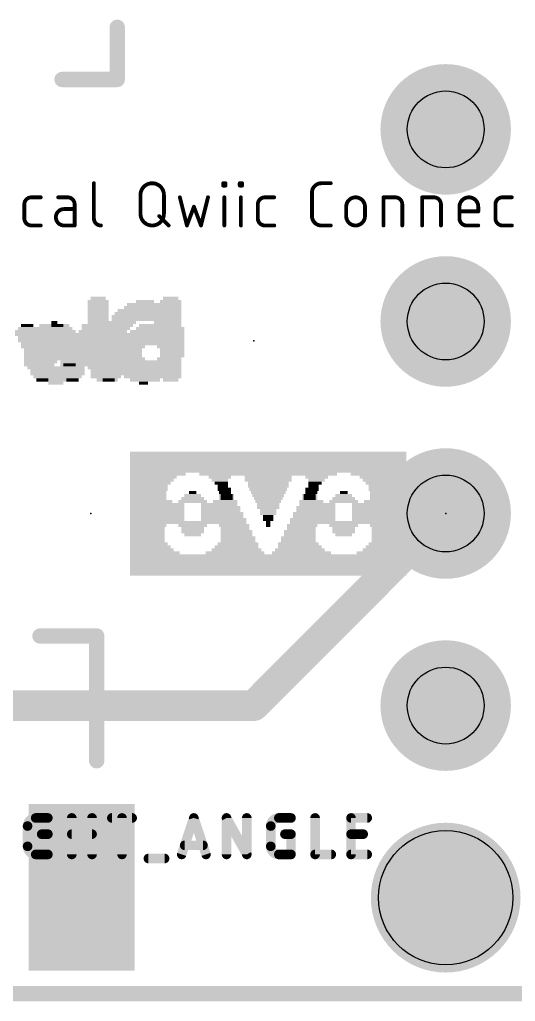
# Model space of a CAD drawing. Extents: x -33 to 53.6, y -8.2 to 46.5.
# Drawn here: x 10.87 to 17.43, y -0.1 to 12.88 of the extents above; entities that cross this region are included whole.
import ezdxf

# ---------------------------------------------------------------- set-up
doc = ezdxf.new("R2010")
doc.units = 0
for name, color, linetype in [('1', 12, 'CONTINUOUS'), ('16', 132, 'CONTINUOUS'), ('17', 110, 'CONTINUOUS'), ('20', 31, 'CONTINUOUS'), ('21', 253, 'CONTINUOUS'), ('22', 253, 'CONTINUOUS'), ('23', 53, 'CONTINUOUS'), ('24', 53, 'CONTINUOUS'), ('27', 253, 'CONTINUOUS'), ('29', 253, 'CONTINUOUS'), ('30', 253, 'CONTINUOUS'), ('31', 253, 'CONTINUOUS'), ('44', 253, 'CONTINUOUS'), ('51', 253, 'CONTINUOUS')]:
    doc.layers.add(name, color=color, linetype=linetype)

# ---------------------------------------------------------------- blocks, each defined once
blk = doc.blocks.new('RECT')
blk.add_solid([(-0.5, -0.5), (0.5, -0.5), (-0.5, 0.5), (0.5, 0.5)])
blk = doc.blocks.new('ROUNDP')
at = {"const_width": 0.5}
blk.add_lwpolyline([(0, -0.25, 1), (0, 0.25, 1), (0, -0.25)], format="xyb", dxfattribs=at)

msp = doc.modelspace()

# ---------------------------------------------------------------- linework, layer by layer
at = {"layer": '1'}
for points, const_width in [([(13.97, 3.81), (16.51, 6.35)], 0.4064), ([(8.89, 3.81), (13.97, 3.81)], 0.4064), ([(17.78, 0), (0, 0)], 0.2032)]:
    msp.add_lwpolyline(points, dxfattribs=dict(at, const_width=const_width))
at = {"layer": '1', "const_width": 0.2032}
for points in [[(16.5818, 6.2782, 1), (16.4382, 6.4218)], [(13.8982, 3.8818, 1), (14.0418, 3.7382)], [(13.97, 3.7084, 1), (13.97, 3.9116)]]:
    msp.add_lwpolyline(points, format="xyb", dxfattribs=at)
at = {"layer": '16', "const_width": 0.2032}
msp.add_lwpolyline([(0, 0), (17.78, 0)], dxfattribs=at)
at = {"layer": '20', "const_width": 0.2032}
msp.add_lwpolyline([(0, 0), (17.78, 0)], dxfattribs=at)
at = {"layer": '20'}
msp.add_circle((16.51, 1.27), 0.889, dxfattribs=at)
at = {"layer": '21', "const_width": 0.2032}
for points in [[(12.162, 12.78), (12.162, 12.09)], [(12.162, 12.09), (11.432, 12.09)], [(11.14, 4.73), (11.89, 4.73)], [(11.89, 4.73), (11.89, 3.08)]]:
    msp.add_lwpolyline(points, dxfattribs=at)
at = {"layer": '21', "const_width": 0.1016}
for points in [[(12.2128, 12.78, 1), (12.1112, 12.78)], [(11.432, 12.1408, 1), (11.432, 12.0392)], [(12.1112, 12.09, 1), (12.2128, 12.09)], [(12.162, 12.0392, 1), (12.162, 12.1408)], [(11.14, 4.7808, 1), (11.14, 4.6792)], [(11.9408, 4.73, 1), (11.8392, 4.73)], [(11.89, 4.6792, 1), (11.89, 4.7808)], [(11.8392, 3.08, 1), (11.9408, 3.08)]]:
    msp.add_lwpolyline(points, format="xyb", dxfattribs=at)
at = {"layer": '23'}
msp.add_point((11.811, 6.35), dxfattribs=at)
at = {"layer": '24'}
for p in [(11.557, 10.16), (13.97, 8.636), (16.51, 6.35)]:
    msp.add_point(p, dxfattribs=at)
at = {"layer": '27'}
for points, const_width in [([(11.8533, 10.7179), (11.8533, 10.2522)], 0.0508), ([(13.5644, 10.6868), (13.5644, 10.7179)], 0.0508), ([(13.5644, 10.7179), (13.5954, 10.7179)], 0.0508), ([(13.5954, 10.6868), (13.5644, 10.6868)], 0.0508), ([(13.5954, 10.7179), (13.5954, 10.6868)], 0.0508), ([(13.7838, 10.6868), (13.7838, 10.7179)], 0.0508), ([(13.7838, 10.7179), (13.8149, 10.7179)], 0.0508), ([(13.8149, 10.6868), (13.7838, 10.6868)], 0.0508), ([(13.8149, 10.7179), (13.8149, 10.6868)], 0.0508), ([(14.8639, 10.7179), (14.9881, 10.7179)], 0.0508), ([(11.0258, 10.5316), (11.15, 10.5316)], 0.0508), ([(11.505, 10.5316), (11.3808, 10.5316)], 0.0508), ([(12.4698, 10.3143), (12.4698, 10.5626)], 0.0508), ([(12.7803, 10.5626), (12.7803, 10.3143)], 0.0508), ([(12.9913, 10.5316), (13.0844, 10.1591)], 0.0508), ([(13.2707, 10.1591), (13.3638, 10.5316)], 0.0508), ([(13.5799, 10.1591), (13.5799, 10.5316)], 0.0508), ([(13.7993, 10.1591), (13.7993, 10.5316)], 0.0508), ([(14.1164, 10.5316), (14.2406, 10.5316)], 0.0508), ([(14.7398, 10.2832), (14.7398, 10.5937)], 0.0508), ([(15.6868, 10.1591), (15.6868, 10.5316)], 0.0508), ([(15.6868, 10.5316), (15.842, 10.5316)], 0.0508), ([(16.1989, 10.1591), (16.1989, 10.5316)], 0.0508), ([(16.1989, 10.5316), (16.3541, 10.5316)], 0.0508), ([(17.2619, 10.5316), (17.3861, 10.5316)], 0.0508), ([(10.9326, 10.2522), (10.9326, 10.4385)], 0.0508), ([(11.5981, 10.3764), (11.4584, 10.3764)], 0.0508), ([(11.5981, 10.1591), (11.5981, 10.4385)], 0.0508), ([(13.0844, 10.1591), (13.1776, 10.4074)], 0.0508), ([(13.1776, 10.4074), (13.2707, 10.1591)], 0.0508), ([(14.0233, 10.2522), (14.0233, 10.4385)], 0.0508), ([(15.1931, 10.2832), (15.1931, 10.4074)], 0.0508), ([(15.4414, 10.4074), (15.4414, 10.2832)], 0.0508), ([(15.9352, 10.4385), (15.9352, 10.1591)], 0.0508), ([(16.4472, 10.4385), (16.4472, 10.1591)], 0.0508), ([(16.6927, 10.2522), (16.6927, 10.4074)], 0.0508), ([(16.941, 10.4074), (16.941, 10.3453)], 0.0508), ([(17.1688, 10.2522), (17.1688, 10.4385)], 0.0508), ([(12.7182, 10.2832), (12.8423, 10.1591)], 0.0508), ([(16.941, 10.3453), (16.6927, 10.3453)], 0.0508), ([(11.15, 10.1591), (11.0258, 10.1591)], 0.0508), ([(11.4584, 10.1591), (11.5981, 10.1591)], 0.0508), ([(14.2406, 10.1591), (14.1164, 10.1591)], 0.0508), ([(14.9881, 10.1591), (14.8639, 10.1591)], 0.0508), ([(16.941, 10.1591), (16.7858, 10.1591)], 0.0508), ([(17.3861, 10.1591), (17.2619, 10.1591)], 0.0508), ([(11.0828, 2.3241), (11.2436, 2.3241)], 0.127), ([(11.5607, 1.8415), (11.5607, 2.3241)], 0.127), ([(11.8289, 2.3241), (11.8289, 1.8415)], 0.127), ([(12.0911, 2.3241), (12.3592, 2.3241)], 0.127), ([(12.2251, 1.8415), (12.2251, 2.3241)], 0.127), ([(13.0152, 1.8415), (13.1761, 2.3241)], 0.127), ([(13.1761, 2.3241), (13.337, 1.8415)], 0.127), ([(13.609, 1.8415), (13.609, 2.3241)], 0.127), ([(13.609, 2.3241), (13.8771, 1.8415)], 0.127), ([(13.8771, 1.8415), (13.8771, 2.3241)], 0.127), ([(14.3014, 2.3241), (14.4623, 2.3241)], 0.127), ([(14.7814, 2.3241), (14.7814, 1.8415)], 0.127), ([(15.2569, 1.8415), (15.2569, 2.3241)], 0.127), ([(15.2569, 2.3241), (15.4713, 2.3241)], 0.127), ([(10.9755, 1.9487), (10.9755, 2.2169)], 0.127), ([(14.1942, 1.9487), (14.1942, 2.2169)], 0.127), ([(11.1632, 2.1096), (11.2436, 2.1096)], 0.127), ([(11.2436, 2.1096), (11.2436, 1.8415)], 0.127), ([(11.5607, 2.1096), (11.8289, 2.1096)], 0.127), ([(14.3819, 2.1096), (14.4623, 2.1096)], 0.127), ([(14.4623, 2.1096), (14.4623, 1.8415)], 0.127), ([(15.2569, 2.1096), (15.4177, 2.1096)], 0.127), ([(13.2968, 1.9622), (13.0555, 1.9622)], 0.127), ([(11.2436, 1.8415), (11.0828, 1.8415)], 0.127), ([(12.5751, 1.7879), (12.7896, 1.7879)], 0.127), ([(14.4623, 1.8415), (14.3014, 1.8415)], 0.127), ([(14.7814, 1.8415), (14.9959, 1.8415)], 0.127), ([(15.4713, 1.8415), (15.2569, 1.8415)], 0.127)]:
    msp.add_lwpolyline(points, dxfattribs=dict(at, const_width=const_width))
for points, const_width in [([(11.866, 10.7179, 1), (11.8406, 10.7179)], 0.0254), ([(12.7803, 10.5626, 1), (12.4698, 10.5626)], 0.0508), ([(13.5771, 10.7179, 1), (13.5517, 10.7179)], 0.0254), ([(13.5644, 10.7306, 1), (13.5644, 10.7052)], 0.0254), ([(13.5644, 10.6995, 1), (13.5644, 10.6741)], 0.0254), ([(13.5517, 10.6868, 1), (13.5771, 10.6868)], 0.0254), ([(13.6081, 10.7179, 1), (13.5827, 10.7179)], 0.0254), ([(13.5827, 10.6868, 1), (13.6081, 10.6868)], 0.0254), ([(13.5954, 10.7052, 1), (13.5954, 10.7306)], 0.0254), ([(13.5954, 10.6741, 1), (13.5954, 10.6995)], 0.0254), ([(13.7965, 10.7179, 1), (13.7711, 10.7179)], 0.0254), ([(13.7838, 10.7306, 1), (13.7838, 10.7052)], 0.0254), ([(13.7838, 10.6995, 1), (13.7838, 10.6741)], 0.0254), ([(13.7711, 10.6868, 1), (13.7965, 10.6868)], 0.0254), ([(13.8276, 10.7179, 1), (13.8022, 10.7179)], 0.0254), ([(13.8022, 10.6868, 1), (13.8276, 10.6868)], 0.0254), ([(13.8149, 10.7052, 1), (13.8149, 10.7306)], 0.0254), ([(13.8149, 10.6741, 1), (13.8149, 10.6995)], 0.0254), ([(14.8639, 10.7179, 0.4142), (14.7398, 10.5937)], 0.0508), ([(14.8639, 10.7306, 1), (14.8639, 10.7052)], 0.0254), ([(14.8639, 10.7052, 1), (14.8639, 10.7306)], 0.0254), ([(14.9881, 10.7052, 1), (14.9881, 10.7306)], 0.0254), ([(11.0258, 10.5316, 0.4142), (10.9326, 10.4385)], 0.0508), ([(11.0258, 10.5443, 1), (11.0258, 10.5189)], 0.0254), ([(11.0258, 10.5189, 1), (11.0258, 10.5443)], 0.0254), ([(11.15, 10.5189, 1), (11.15, 10.5443)], 0.0254), ([(11.3808, 10.5443, 1), (11.3808, 10.5189)], 0.0254), ([(11.5981, 10.4385, 0.4142), (11.505, 10.5316)], 0.0508), ([(11.505, 10.5443, 1), (11.505, 10.5189)], 0.0254), ([(11.505, 10.5189, 1), (11.505, 10.5443)], 0.0254), ([(12.4825, 10.5626, 1), (12.4571, 10.5626)], 0.0254), ([(12.4571, 10.5626, 1), (12.4825, 10.5626)], 0.0254), ([(12.793, 10.5626, 1), (12.7676, 10.5626)], 0.0254), ([(12.7676, 10.5626, 1), (12.793, 10.5626)], 0.0254), ([(13.0036, 10.5347, 1), (12.979, 10.5285)], 0.0254), ([(13.3761, 10.5285, 1), (13.3515, 10.5347)], 0.0254), ([(13.5926, 10.5316, 1), (13.5672, 10.5316)], 0.0254), ([(13.812, 10.5316, 1), (13.7866, 10.5316)], 0.0254), ([(14.1164, 10.5316, 0.4142), (14.0233, 10.4385)], 0.0508), ([(14.1164, 10.5443, 1), (14.1164, 10.5189)], 0.0254), ([(14.1164, 10.5189, 1), (14.1164, 10.5443)], 0.0254), ([(14.2406, 10.5189, 1), (14.2406, 10.5443)], 0.0254), ([(14.7525, 10.5937, 1), (14.7271, 10.5937)], 0.0254), ([(14.7271, 10.5937, 1), (14.7525, 10.5937)], 0.0254), ([(15.4414, 10.4074, 1), (15.1931, 10.4074)], 0.0508), ([(15.6995, 10.5316, 1), (15.6741, 10.5316)], 0.0254), ([(15.6868, 10.5443, 1), (15.6868, 10.5189)], 0.0254), ([(15.9352, 10.4385, 0.4142), (15.842, 10.5316)], 0.0508), ([(15.842, 10.5443, 1), (15.842, 10.5189)], 0.0254), ([(15.842, 10.5189, 1), (15.842, 10.5443)], 0.0254), ([(16.2116, 10.5316, 1), (16.1862, 10.5316)], 0.0254), ([(16.1989, 10.5443, 1), (16.1989, 10.5189)], 0.0254), ([(16.4472, 10.4385, 0.4142), (16.3541, 10.5316)], 0.0508), ([(16.3541, 10.5443, 1), (16.3541, 10.5189)], 0.0254), ([(16.3541, 10.5189, 1), (16.3541, 10.5443)], 0.0254), ([(16.941, 10.4074, 1), (16.6927, 10.4074)], 0.0508), ([(17.2619, 10.5316, 0.4142), (17.1688, 10.4385)], 0.0508), ([(17.2619, 10.5443, 1), (17.2619, 10.5189)], 0.0254), ([(17.2619, 10.5189, 1), (17.2619, 10.5443)], 0.0254), ([(17.3861, 10.5189, 1), (17.3861, 10.5443)], 0.0254), ([(10.9453, 10.4385, 1), (10.9199, 10.4385)], 0.0254), ([(10.9199, 10.4385, 1), (10.9453, 10.4385)], 0.0254), ([(11.4584, 10.3764, 1), (11.4584, 10.1591)], 0.0508), ([(11.4584, 10.3891, 1), (11.4584, 10.3637)], 0.0254), ([(11.4584, 10.3637, 1), (11.4584, 10.3891)], 0.0254), ([(11.6108, 10.4385, 1), (11.5854, 10.4385)], 0.0254), ([(11.5854, 10.4385, 1), (11.6108, 10.4385)], 0.0254), ([(11.5981, 10.3637, 1), (11.5981, 10.3891)], 0.0254), ([(13.1895, 10.4119, 1), (13.1657, 10.403)], 0.0254), ([(13.1895, 10.403, 1), (13.1657, 10.4119)], 0.0254), ([(14.036, 10.4385, 1), (14.0106, 10.4385)], 0.0254), ([(14.0106, 10.4385, 1), (14.036, 10.4385)], 0.0254), ([(15.2058, 10.4074, 1), (15.1804, 10.4074)], 0.0254), ([(15.1804, 10.4074, 1), (15.2058, 10.4074)], 0.0254), ([(15.4541, 10.4074, 1), (15.4287, 10.4074)], 0.0254), ([(15.4287, 10.4074, 1), (15.4541, 10.4074)], 0.0254), ([(15.9479, 10.4385, 1), (15.9225, 10.4385)], 0.0254), ([(15.9225, 10.4385, 1), (15.9479, 10.4385)], 0.0254), ([(16.4599, 10.4385, 1), (16.4345, 10.4385)], 0.0254), ([(16.4345, 10.4385, 1), (16.4599, 10.4385)], 0.0254), ([(16.7054, 10.4074, 1), (16.68, 10.4074)], 0.0254), ([(16.68, 10.4074, 1), (16.7054, 10.4074)], 0.0254), ([(16.9537, 10.4074, 1), (16.9283, 10.4074)], 0.0254), ([(16.9283, 10.4074, 1), (16.9537, 10.4074)], 0.0254), ([(17.1815, 10.4385, 1), (17.1561, 10.4385)], 0.0254), ([(17.1561, 10.4385, 1), (17.1815, 10.4385)], 0.0254), ([(10.9326, 10.2522, 0.4142), (11.0258, 10.1591)], 0.0508), ([(10.9453, 10.2522, 1), (10.9199, 10.2522)], 0.0254), ([(10.9199, 10.2522, 1), (10.9453, 10.2522)], 0.0254), ([(11.8533, 10.2522, 0.4142), (11.9465, 10.1591)], 0.0508), ([(11.866, 10.2522, 1), (11.8406, 10.2522)], 0.0254), ([(11.8406, 10.2522, 1), (11.866, 10.2522)], 0.0254), ([(12.4698, 10.3143, 1), (12.7803, 10.3143)], 0.0508), ([(12.4825, 10.3143, 1), (12.4571, 10.3143)], 0.0254), ([(12.4571, 10.3143, 1), (12.4825, 10.3143)], 0.0254), ([(12.7271, 10.2922, 1), (12.7092, 10.2743)], 0.0254), ([(12.793, 10.3143, 1), (12.7676, 10.3143)], 0.0254), ([(12.7676, 10.3143, 1), (12.793, 10.3143)], 0.0254), ([(14.0233, 10.2522, 0.4142), (14.1164, 10.1591)], 0.0508), ([(14.036, 10.2522, 1), (14.0106, 10.2522)], 0.0254), ([(14.0106, 10.2522, 1), (14.036, 10.2522)], 0.0254), ([(14.7398, 10.2832, 0.4142), (14.8639, 10.1591)], 0.0508), ([(14.7525, 10.2832, 1), (14.7271, 10.2832)], 0.0254), ([(14.7271, 10.2832, 1), (14.7525, 10.2832)], 0.0254), ([(15.193, 10.2832, 1), (15.4414, 10.2832)], 0.0508), ([(15.2057, 10.2832, 1), (15.1803, 10.2832)], 0.0254), ([(15.1804, 10.2832, 1), (15.2058, 10.2832)], 0.0254), ([(15.4541, 10.2832, 1), (15.4287, 10.2832)], 0.0254), ([(15.4287, 10.2832, 1), (15.4541, 10.2832)], 0.0254), ([(16.6927, 10.358, 1), (16.6927, 10.3326)], 0.0254), ([(16.6927, 10.2522, 0.4142), (16.7858, 10.1591)], 0.0508), ([(16.7054, 10.2522, 1), (16.68, 10.2522)], 0.0254), ([(16.68, 10.2522, 1), (16.7054, 10.2522)], 0.0254), ([(16.9283, 10.3453, 1), (16.9537, 10.3453)], 0.0254), ([(16.941, 10.3326, 1), (16.941, 10.358)], 0.0254), ([(17.1688, 10.2522, 0.4142), (17.2619, 10.1591)], 0.0508), ([(17.1815, 10.2522, 1), (17.1561, 10.2522)], 0.0254), ([(17.1561, 10.2522, 1), (17.1815, 10.2522)], 0.0254), ([(11.0258, 10.1718, 1), (11.0258, 10.1464)], 0.0254), ([(11.0258, 10.1464, 1), (11.0258, 10.1718)], 0.0254), ([(11.15, 10.1464, 1), (11.15, 10.1718)], 0.0254), ([(11.4584, 10.1718, 1), (11.4584, 10.1464)], 0.0254), ([(11.4584, 10.1464, 1), (11.4584, 10.1718)], 0.0254), ([(11.5854, 10.1591, 1), (11.6108, 10.1591)], 0.0254), ([(11.5981, 10.1464, 1), (11.5981, 10.1718)], 0.0254), ([(11.9465, 10.1464, 1), (11.9465, 10.1718)], 0.0254), ([(12.8334, 10.1501, 1), (12.8513, 10.168)], 0.0254), ([(13.0725, 10.1635, 1), (13.0963, 10.1546)], 0.0254), ([(13.0721, 10.156, 1), (13.0967, 10.1621)], 0.0254), ([(13.2584, 10.1621, 1), (13.283, 10.156)], 0.0254), ([(13.2588, 10.1546, 1), (13.2826, 10.1635)], 0.0254), ([(13.5672, 10.1591, 1), (13.5926, 10.1591)], 0.0254), ([(13.7866, 10.1591, 1), (13.812, 10.1591)], 0.0254), ([(14.1164, 10.1718, 1), (14.1164, 10.1464)], 0.0254), ([(14.1164, 10.1464, 1), (14.1164, 10.1718)], 0.0254), ([(14.2406, 10.1464, 1), (14.2406, 10.1718)], 0.0254), ([(14.8639, 10.1718, 1), (14.8639, 10.1464)], 0.0254), ([(14.8639, 10.1464, 1), (14.8639, 10.1718)], 0.0254), ([(14.9881, 10.1464, 1), (14.9881, 10.1718)], 0.0254), ([(15.6741, 10.1591, 1), (15.6995, 10.1591)], 0.0254), ([(15.9225, 10.1591, 1), (15.9479, 10.1591)], 0.0254), ([(16.1862, 10.1591, 1), (16.2116, 10.1591)], 0.0254), ([(16.4345, 10.1591, 1), (16.4599, 10.1591)], 0.0254), ([(16.7858, 10.1718, 1), (16.7858, 10.1464)], 0.0254), ([(16.7858, 10.1464, 1), (16.7858, 10.1718)], 0.0254), ([(16.941, 10.1464, 1), (16.941, 10.1718)], 0.0254), ([(17.2619, 10.1718, 1), (17.2619, 10.1464)], 0.0254), ([(17.2619, 10.1464, 1), (17.2619, 10.1718)], 0.0254), ([(17.3861, 10.1464, 1), (17.3861, 10.1718)], 0.0254), ([(11.0828, 2.3241, 0.4142), (10.9755, 2.2169)], 0.127), ([(11.0828, 2.3559, 1), (11.0828, 2.2923)], 0.0635), ([(11.0828, 2.2924, 1), (11.0828, 2.3558)], 0.0635), ([(11.2436, 2.2923, 1), (11.2436, 2.3559)], 0.0635), ([(11.5925, 2.3241, 1), (11.529, 2.3241)], 0.0635), ([(11.8606, 2.3241, 1), (11.7971, 2.3241)], 0.0635), ([(12.0911, 2.3559, 1), (12.0911, 2.2923)], 0.0635), ([(12.2569, 2.3241, 1), (12.1934, 2.3241)], 0.0635), ([(12.3592, 2.2923, 1), (12.3592, 2.3559)], 0.0635), ([(13.2062, 2.3341, 1), (13.146, 2.3141)], 0.0635), ([(13.2062, 2.3141, 1), (13.146, 2.3341)], 0.0635), ([(13.6407, 2.3241, 1), (13.5772, 2.3241)], 0.0635), ([(13.6367, 2.3395, 1), (13.5812, 2.3087)], 0.0635), ([(13.9088, 2.3241, 1), (13.8453, 2.3241)], 0.0635), ([(14.3014, 2.3241, 0.4142), (14.1942, 2.2169)], 0.127), ([(14.3014, 2.3559, 1), (14.3014, 2.2923)], 0.0635), ([(14.3014, 2.2924, 1), (14.3014, 2.3558)], 0.0635), ([(14.4623, 2.2923, 1), (14.4623, 2.3559)], 0.0635), ([(14.8131, 2.3241, 1), (14.7496, 2.3241)], 0.0635), ([(15.2569, 2.3559, 1), (15.2569, 2.2923)], 0.0635), ([(15.2886, 2.3241, 1), (15.2251, 2.3241)], 0.0635), ([(15.4713, 2.2923, 1), (15.4713, 2.3559)], 0.0635), ([(11.0073, 2.2169, 1), (10.9438, 2.2169)], 0.0635), ([(10.9438, 2.2169, 1), (11.0073, 2.2169)], 0.0635), ([(14.226, 2.2169, 1), (14.1625, 2.2169)], 0.0635), ([(14.1625, 2.2169, 1), (14.226, 2.2169)], 0.0635), ([(11.1632, 2.1414, 1), (11.1632, 2.0779)], 0.0635), ([(11.2754, 2.1096, 1), (11.2119, 2.1096)], 0.0635), ([(11.2436, 2.0779, 1), (11.2436, 2.1414)], 0.0635), ([(11.5607, 2.1414, 1), (11.5607, 2.0779)], 0.0635), ([(11.8289, 2.0779, 1), (11.8289, 2.1414)], 0.0635), ([(14.3819, 2.1414, 1), (14.3819, 2.0779)], 0.0635), ([(14.4941, 2.1096, 1), (14.4306, 2.1096)], 0.0635), ([(14.4623, 2.0779, 1), (14.4623, 2.1414)], 0.0635), ([(15.2569, 2.1414, 1), (15.2569, 2.0779)], 0.0635), ([(15.4177, 2.0779, 1), (15.4177, 2.1414)], 0.0635), ([(10.9755, 1.9487, 0.4142), (11.0828, 1.8415)], 0.127), ([(11.0073, 1.9487, 1), (10.9438, 1.9487)], 0.0635), ([(10.9438, 1.9487, 1), (11.0073, 1.9487)], 0.0635), ([(13.0555, 1.9939, 1), (13.0555, 1.9304)], 0.0635), ([(13.2968, 1.9304, 1), (13.2968, 1.9939)], 0.0635), ([(14.1942, 1.9487, 0.4142), (14.3014, 1.8415)], 0.127), ([(14.226, 1.9487, 1), (14.1625, 1.9487)], 0.0635), ([(14.1625, 1.9487, 1), (14.226, 1.9487)], 0.0635), ([(11.0828, 1.8733, 1), (11.0828, 1.8098)], 0.0635), ([(11.0828, 1.8098, 1), (11.0828, 1.8733)], 0.0635), ([(11.2119, 1.8415, 1), (11.2754, 1.8415)], 0.0635), ([(11.2436, 1.8098, 1), (11.2436, 1.8733)], 0.0635), ([(11.529, 1.8415, 1), (11.5925, 1.8415)], 0.0635), ([(11.7971, 1.8415, 1), (11.8606, 1.8415)], 0.0635), ([(12.1934, 1.8415, 1), (12.2569, 1.8415)], 0.0635), ([(12.5751, 1.8196, 1), (12.5751, 1.7561)], 0.0635), ([(12.7896, 1.7561, 1), (12.7896, 1.8196)], 0.0635), ([(12.9851, 1.8515, 1), (13.0454, 1.8315)], 0.0635), ([(13.3069, 1.8315, 1), (13.3671, 1.8515)], 0.0635), ([(13.5772, 1.8415, 1), (13.6407, 1.8415)], 0.0635), ([(13.8453, 1.8415, 1), (13.9088, 1.8415)], 0.0635), ([(13.8493, 1.8261, 1), (13.9049, 1.8569)], 0.0635), ([(14.3014, 1.8733, 1), (14.3014, 1.8098)], 0.0635), ([(14.3014, 1.8098, 1), (14.3014, 1.8733)], 0.0635), ([(14.4306, 1.8415, 1), (14.4941, 1.8415)], 0.0635), ([(14.4623, 1.8098, 1), (14.4623, 1.8733)], 0.0635), ([(14.7496, 1.8415, 1), (14.8131, 1.8415)], 0.0635), ([(14.7814, 1.8733, 1), (14.7814, 1.8098)], 0.0635), ([(14.9959, 1.8098, 1), (14.9959, 1.8733)], 0.0635), ([(15.2251, 1.8415, 1), (15.2886, 1.8415)], 0.0635), ([(15.2569, 1.8733, 1), (15.2569, 1.8098)], 0.0635), ([(15.4713, 1.8098, 1), (15.4713, 1.8733)], 0.0635)]:
    msp.add_lwpolyline(points, format="xyb", dxfattribs=dict(at, const_width=const_width))
at = {"layer": '29', "const_width": 0.9906}
msp.add_lwpolyline([(16.51, 0.7747, 1), (16.51, 1.7653, 1), (16.51, 0.7747)], format="xyb", dxfattribs=at)
at = {"layer": '30', "const_width": 0.9906}
msp.add_lwpolyline([(16.51, 0.7747, 1), (16.51, 1.7653, 1), (16.51, 0.7747)], format="xyb", dxfattribs=at)
at = {"layer": '44'}
for centre in [(16.51, 11.43), (16.51, 8.89), (16.51, 6.35), (16.51, 3.81)]:
    msp.add_circle(centre, 0.508, dxfattribs=at)
at = {"layer": '51', "const_width": 0.127}
msp.add_lwpolyline([(16.51, 0.4445, 1), (16.51, 2.0955, 1), (16.51, 0.4445)], format="xyb", dxfattribs=at)
msp.add_lwpolyline([(17.78, 0), (0, 0)], dxfattribs=at)

# ---------------------------------------------------------------- block references
at = {"layer": '1', "xscale": 1.2, "yscale": 2}
msp.add_blockref('RECT', (11.69, 1.405), dxfattribs=at)
at = {"layer": '17', "xscale": 1.524, "yscale": 1.524, "rotation": 180}
for p in [(16.51, 11.43), (16.51, 11.43), (16.51, 8.89), (16.51, 8.89), (16.51, 6.35), (16.51, 6.35), (16.51, 3.81), (16.51, 3.81)]:
    msp.add_blockref('ROUNDP', p, dxfattribs=at)
at = {"layer": '21', "yscale": 0.04}
for p, xscale in [((11.91, 9.156), 0.28), ((11.91, 9.116), 0.28), ((11.91, 9.076), 0.28), ((11.91, 9.196), 0.2), ((12.87, 9.156), 0.28), ((12.87, 9.116), 0.28), ((12.87, 9.076), 0.28), ((12.87, 9.196), 0.2), ((11.91, 9.036), 0.28), ((11.91, 8.996), 0.28), ((11.91, 8.956), 0.28), ((12.87, 9.036), 0.28), ((12.87, 8.996), 0.28), ((12.87, 8.956), 0.28), ((11.33, 8.836), 0.4), ((11.33, 8.876), 0.08), ((11.91, 8.916), 0.28), ((11.91, 8.876), 0.28), ((11.91, 8.836), 0.28), ((12.57, 8.836), 0.24), ((12.87, 8.916), 0.28), ((12.87, 8.876), 0.28), ((12.87, 8.836), 0.28), ((11.31, 8.756), 0.6), ((11.33, 8.716), 0.64), ((11.33, 8.796), 0.48), ((11.91, 8.796), 0.28), ((11.91, 8.756), 0.28), ((11.91, 8.716), 0.28), ((12.65, 8.716), 0.72), ((12.67, 8.756), 0.68), ((12.71, 8.796), 0.6), ((11.31, 8.636), 0.76), ((11.09, 8.596), 0.32), ((11.07, 8.556), 0.28), ((11.31, 8.676), 0.68), ((11.55, 8.596), 0.28), ((11.55, 8.556), 0.28), ((11.91, 8.676), 0.28), ((11.91, 8.636), 0.28), ((11.91, 8.596), 0.28), ((11.91, 8.556), 0.28), ((12.63, 8.636), 0.76), ((12.63, 8.596), 0.76), ((12.39, 8.556), 0.28), ((12.65, 8.676), 0.72), ((12.85, 8.556), 0.32), ((11.31, 8.516), 0.76), ((11.29, 8.476), 0.72), ((11.29, 8.436), 0.72), ((11.91, 8.516), 0.28), ((11.91, 8.476), 0.28), ((11.91, 8.436), 0.28), ((12.35, 8.516), 0.28), ((12.35, 8.476), 0.28), ((12.35, 8.436), 0.28), ((12.87, 8.516), 0.28), ((12.87, 8.476), 0.28), ((12.87, 8.436), 0.28), ((11.25, 8.396), 0.64), ((11.07, 8.356), 0.28), ((11.11, 8.316), 0.36), ((11.53, 8.316), 0.16), ((11.91, 8.396), 0.28), ((11.91, 8.356), 0.28), ((11.97, 8.316), 0.4), ((12.39, 8.396), 0.28), ((12.63, 8.356), 0.76), ((12.63, 8.316), 0.76), ((12.85, 8.396), 0.32), ((11.29, 8.276), 0.64), ((11.33, 8.236), 0.64), ((11.33, 8.196), 0.64), ((11.97, 8.276), 0.4), ((11.99, 8.236), 0.36), ((11.99, 8.196), 0.36), ((12.65, 8.276), 0.72), ((12.65, 8.236), 0.72), ((12.67, 8.196), 0.68), ((11.35, 8.156), 0.6), ((11.35, 8.116), 0.44), ((11.35, 8.076), 0.2), ((11.99, 8.156), 0.36), ((12.03, 8.116), 0.28), ((12.71, 8.156), 0.6), ((12.57, 8.116), 0.24), ((12.87, 8.116), 0.2), ((14.151, 7.15), 3.64), ((14.151, 7.11), 3.64), ((14.151, 7.07), 3.64), ((14.151, 7.03), 3.64), ((14.151, 6.99), 3.64), ((14.151, 6.95), 3.64), ((14.151, 6.91), 3.64), ((12.691, 6.87), 0.72), ((14.151, 6.87), 1.8), ((15.611, 6.87), 0.72), ((12.631, 6.83), 0.6), ((12.611, 6.79), 0.56), ((12.591, 6.75), 0.52), ((13.511, 6.83), 0.28), ((13.511, 6.79), 0.2), ((13.531, 6.75), 0.16), ((14.151, 6.83), 0.6), ((14.151, 6.79), 0.6), ((14.151, 6.75), 0.52), ((14.791, 6.83), 0.28), ((14.791, 6.79), 0.2), ((14.771, 6.75), 0.16), ((15.671, 6.83), 0.6), ((15.691, 6.79), 0.56), ((15.711, 6.75), 0.52), ((12.571, 6.71), 0.48), ((12.571, 6.67), 0.48), ((12.571, 6.63), 0.48), ((13.171, 6.63), 0.08), ((13.551, 6.71), 0.12), ((13.571, 6.67), 0.16), ((13.591, 6.63), 0.12), ((14.151, 6.71), 0.52), ((14.171, 6.67), 0.48), ((14.151, 6.63), 0.44), ((14.731, 6.67), 0.16), ((14.731, 6.63), 0.16), ((14.751, 6.71), 0.12), ((15.171, 6.63), 0.08), ((15.731, 6.71), 0.48), ((15.731, 6.67), 0.48), ((15.751, 6.63), 0.44), ((12.571, 6.59), 0.48), ((12.571, 6.55), 0.48), ((12.611, 6.51), 0.56), ((13.111, 6.51), 0.28), ((13.151, 6.55), 0.28), ((13.151, 6.59), 0.2), ((13.611, 6.59), 0.16), ((13.611, 6.55), 0.16), ((13.631, 6.51), 0.2), ((14.171, 6.59), 0.4), ((14.151, 6.55), 0.36), ((14.171, 6.51), 0.32), ((14.731, 6.51), 0.32), ((14.711, 6.59), 0.2), ((14.711, 6.55), 0.2), ((15.111, 6.51), 0.28), ((15.151, 6.55), 0.28), ((15.151, 6.59), 0.2), ((15.751, 6.59), 0.44), ((15.751, 6.55), 0.44), ((15.751, 6.51), 0.44), ((12.691, 6.47), 0.72), ((12.691, 6.43), 0.72), ((12.691, 6.39), 0.72), ((12.691, 6.35), 0.72), ((13.611, 6.35), 0.4), ((13.611, 6.39), 0.32), ((13.611, 6.47), 0.24), ((13.631, 6.43), 0.28), ((14.151, 6.47), 0.28), ((14.151, 6.43), 0.28), ((14.151, 6.39), 0.2), ((14.151, 6.35), 0.2), ((14.771, 6.35), 0.56), ((14.791, 6.43), 0.52), ((14.791, 6.39), 0.52), ((14.811, 6.47), 0.48), ((15.691, 6.35), 0.56), ((15.711, 6.39), 0.52), ((15.731, 6.47), 0.48), ((15.731, 6.43), 0.48), ((12.691, 6.31), 0.72), ((12.691, 6.27), 0.72), ((12.771, 6.23), 0.88), ((13.651, 6.31), 0.32), ((13.671, 6.27), 0.36), ((13.691, 6.23), 0.32), ((14.151, 6.31), 0.12), ((14.151, 6.27), 0.12), ((14.151, 6.23), 0.04), ((14.751, 6.27), 0.6), ((14.831, 6.23), 0.76), ((14.771, 6.31), 0.56), ((15.731, 6.31), 0.48), ((15.731, 6.27), 0.48), ((15.751, 6.23), 0.44), ((12.571, 6.19), 0.48), ((12.551, 6.15), 0.44), ((12.551, 6.11), 0.44), ((13.131, 6.19), 0.32), ((13.151, 6.15), 0.28), ((13.151, 6.11), 0.28), ((13.711, 6.19), 0.36), ((13.711, 6.15), 0.36), ((13.731, 6.11), 0.4), ((14.151, 6.19), 0.04), ((14.571, 6.11), 0.4), ((14.611, 6.19), 0.4), ((14.591, 6.15), 0.36), ((15.131, 6.19), 0.32), ((15.151, 6.15), 0.28), ((15.151, 6.11), 0.28), ((15.751, 6.19), 0.44), ((15.751, 6.15), 0.44), ((15.751, 6.11), 0.44), ((12.551, 6.07), 0.44), ((12.551, 6.03), 0.44), ((12.551, 5.99), 0.44), ((13.151, 6.07), 0.2), ((13.731, 6.07), 0.4), ((13.751, 6.03), 0.44), ((13.751, 5.99), 0.44), ((14.551, 6.03), 0.44), ((14.551, 5.99), 0.44), ((14.571, 6.07), 0.4), ((15.151, 6.07), 0.2), ((15.751, 6.07), 0.44), ((15.751, 6.03), 0.44), ((15.751, 5.99), 0.44), ((12.571, 5.95), 0.48), ((12.591, 5.91), 0.52), ((12.611, 5.87), 0.56), ((12.651, 5.83), 0.64), ((13.711, 5.83), 0.76), ((13.731, 5.87), 0.64), ((13.731, 5.91), 0.56), ((13.751, 5.95), 0.52), ((14.591, 5.83), 0.76), ((14.571, 5.87), 0.64), ((14.551, 5.95), 0.52), ((14.571, 5.91), 0.56), ((15.651, 5.83), 0.64), ((15.691, 5.87), 0.56), ((15.711, 5.91), 0.52), ((15.731, 5.95), 0.48), ((14.151, 5.79), 3.64), ((14.151, 5.75), 3.64), ((14.151, 5.71), 3.64), ((14.151, 5.67), 3.64), ((14.151, 5.63), 3.64), ((14.151, 5.59), 3.64), ((14.151, 5.55), 3.64)]:
    msp.add_blockref('RECT', p, dxfattribs=dict(at, xscale=xscale))
at = {"layer": '22', "yscale": 0.04, "rotation": 180}
for p, xscale in [((12.53, 9.076), 0.56), ((12.53, 9.116), 0.48), ((12.53, 9.156), 0.24), ((12.53, 8.956), 0.88), ((12.53, 8.996), 0.8), ((12.53, 9.036), 0.72), ((10.97, 8.836), 0.16), ((11.37, 8.836), 0.16), ((11.79, 8.836), 0.2), ((12.23, 8.876), 0.36), ((12.21, 8.836), 0.32), ((12.53, 8.916), 0.88), ((12.83, 8.876), 0.36), ((12.85, 8.836), 0.32), ((10.95, 8.756), 0.28), ((10.97, 8.716), 0.32), ((10.97, 8.796), 0.24), ((11.37, 8.796), 0.24), ((11.39, 8.756), 0.28), ((11.39, 8.716), 0.28), ((11.79, 8.756), 0.28), ((11.79, 8.716), 0.28), ((11.81, 8.796), 0.24), ((12.17, 8.796), 0.32), ((12.15, 8.756), 0.28), ((12.15, 8.716), 0.28), ((12.89, 8.796), 0.32), ((12.91, 8.756), 0.28), ((12.91, 8.716), 0.28), ((10.99, 8.676), 0.28), ((10.99, 8.636), 0.28), ((11.23, 8.596), 0.68), ((11.37, 8.556), 0.96), ((11.37, 8.676), 0.32), ((11.39, 8.636), 0.36), ((11.75, 8.636), 0.28), ((11.75, 8.596), 0.28), ((11.79, 8.676), 0.28), ((12.15, 8.676), 0.28), ((12.15, 8.636), 0.28), ((12.15, 8.596), 0.28), ((12.15, 8.556), 0.28), ((12.91, 8.676), 0.28), ((12.91, 8.636), 0.28), ((12.91, 8.596), 0.28), ((12.91, 8.556), 0.28), ((11.39, 8.516), 0.92), ((11.37, 8.476), 0.88), ((11.37, 8.436), 0.88), ((12.15, 8.516), 0.28), ((12.15, 8.476), 0.28), ((12.19, 8.436), 0.28), ((12.89, 8.436), 0.32), ((12.91, 8.516), 0.28), ((12.91, 8.476), 0.28), ((11.39, 8.396), 0.84), ((11.17, 8.356), 0.4), ((11.17, 8.316), 0.32), ((11.59, 8.356), 0.36), ((11.59, 8.316), 0.36), ((12.23, 8.356), 0.44), ((12.21, 8.396), 0.32), ((12.81, 8.356), 0.4), ((12.85, 8.396), 0.32), ((11.17, 8.276), 0.32), ((11.17, 8.236), 0.32), ((11.17, 8.196), 0.24), ((11.57, 8.276), 0.32), ((11.59, 8.236), 0.28), ((11.59, 8.196), 0.28), ((12.41, 8.236), 0.96), ((12.39, 8.196), 0.92), ((11.17, 8.156), 0.24), ((11.17, 8.116), 0.16), ((11.59, 8.156), 0.2), ((11.57, 8.116), 0.16), ((12.07, 8.156), 0.28), ((12.05, 8.116), 0.16), ((12.53, 8.156), 0.56), ((12.53, 8.116), 0.4), ((12.51, 8.076), 0.12), ((14.17, 7.15), 3.64), ((14.17, 7.11), 3.64), ((14.17, 7.07), 3.64), ((14.17, 7.03), 3.64), ((14.17, 6.99), 3.64), ((14.17, 6.95), 3.64), ((14.17, 6.91), 3.64), ((12.71, 6.87), 0.72), ((14.17, 6.87), 1.8), ((15.63, 6.87), 0.72), ((12.65, 6.83), 0.6), ((12.63, 6.79), 0.56), ((12.61, 6.75), 0.52), ((13.53, 6.83), 0.28), ((13.53, 6.79), 0.2), ((13.55, 6.75), 0.16), ((14.17, 6.83), 0.6), ((14.17, 6.79), 0.6), ((14.17, 6.75), 0.52), ((14.81, 6.83), 0.28), ((14.81, 6.79), 0.2), ((14.79, 6.75), 0.16), ((15.69, 6.83), 0.6), ((15.71, 6.79), 0.56), ((15.73, 6.75), 0.52), ((12.59, 6.71), 0.48), ((12.59, 6.67), 0.48), ((12.57, 6.63), 0.44), ((13.15, 6.63), 0.08), ((13.57, 6.71), 0.12), ((13.59, 6.67), 0.16), ((13.59, 6.63), 0.16), ((14.17, 6.71), 0.52), ((14.15, 6.67), 0.48), ((14.17, 6.63), 0.44), ((14.75, 6.67), 0.16), ((14.73, 6.63), 0.12), ((14.77, 6.71), 0.12), ((15.15, 6.63), 0.08), ((15.75, 6.71), 0.48), ((15.75, 6.67), 0.48), ((15.75, 6.63), 0.48), ((12.57, 6.59), 0.44), ((12.57, 6.55), 0.44), ((12.57, 6.51), 0.44), ((13.17, 6.55), 0.28), ((13.17, 6.59), 0.2), ((13.21, 6.51), 0.28), ((13.59, 6.51), 0.32), ((13.61, 6.59), 0.2), ((13.61, 6.55), 0.2), ((14.15, 6.59), 0.4), ((14.17, 6.55), 0.36), ((14.15, 6.51), 0.32), ((14.69, 6.51), 0.2), ((14.71, 6.59), 0.16), ((14.71, 6.55), 0.16), ((15.17, 6.55), 0.28), ((15.17, 6.59), 0.2), ((15.21, 6.51), 0.28), ((15.71, 6.51), 0.56), ((15.75, 6.59), 0.48), ((15.75, 6.55), 0.48), ((12.59, 6.47), 0.48), ((12.59, 6.43), 0.48), ((12.61, 6.39), 0.52), ((12.63, 6.35), 0.56), ((13.51, 6.47), 0.48), ((13.53, 6.43), 0.52), ((13.53, 6.39), 0.52), ((13.55, 6.35), 0.56), ((14.17, 6.47), 0.28), ((14.17, 6.43), 0.28), ((14.17, 6.39), 0.2), ((14.17, 6.35), 0.2), ((14.71, 6.35), 0.4), ((14.69, 6.43), 0.28), ((14.71, 6.39), 0.32), ((14.71, 6.47), 0.24), ((15.63, 6.47), 0.72), ((15.63, 6.43), 0.72), ((15.63, 6.39), 0.72), ((15.63, 6.35), 0.72), ((12.59, 6.31), 0.48), ((12.59, 6.27), 0.48), ((12.57, 6.23), 0.44), ((13.49, 6.23), 0.76), ((13.55, 6.31), 0.56), ((13.57, 6.27), 0.6), ((14.17, 6.31), 0.12), ((14.17, 6.27), 0.12), ((14.17, 6.23), 0.04), ((14.65, 6.27), 0.36), ((14.63, 6.23), 0.32), ((14.67, 6.31), 0.32), ((15.55, 6.23), 0.88), ((15.63, 6.31), 0.72), ((15.63, 6.27), 0.72), ((12.57, 6.19), 0.44), ((12.57, 6.15), 0.44), ((12.57, 6.11), 0.44), ((13.19, 6.19), 0.32), ((13.17, 6.15), 0.28), ((13.17, 6.11), 0.28), ((13.71, 6.19), 0.4), ((13.73, 6.15), 0.36), ((13.75, 6.11), 0.4), ((14.17, 6.19), 0.04), ((14.59, 6.11), 0.4), ((14.61, 6.19), 0.36), ((14.61, 6.15), 0.36), ((15.19, 6.19), 0.32), ((15.17, 6.15), 0.28), ((15.17, 6.11), 0.28), ((15.75, 6.19), 0.48), ((15.77, 6.15), 0.44), ((15.77, 6.11), 0.44), ((12.57, 6.07), 0.44), ((12.57, 6.03), 0.44), ((12.57, 5.99), 0.44), ((13.17, 6.07), 0.2), ((13.75, 6.07), 0.4), ((13.77, 6.03), 0.44), ((13.77, 5.99), 0.44), ((14.57, 6.03), 0.44), ((14.57, 5.99), 0.44), ((14.59, 6.07), 0.4), ((15.17, 6.07), 0.2), ((15.77, 6.07), 0.44), ((15.77, 6.03), 0.44), ((15.77, 5.99), 0.44), ((12.59, 5.95), 0.48), ((12.61, 5.91), 0.52), ((12.63, 5.87), 0.56), ((12.67, 5.83), 0.64), ((13.73, 5.83), 0.76), ((13.75, 5.87), 0.64), ((13.75, 5.91), 0.56), ((13.77, 5.95), 0.52), ((14.61, 5.83), 0.76), ((14.59, 5.87), 0.64), ((14.57, 5.95), 0.52), ((14.59, 5.91), 0.56), ((15.67, 5.83), 0.64), ((15.71, 5.87), 0.56), ((15.73, 5.91), 0.52), ((15.75, 5.95), 0.48), ((14.17, 5.79), 3.64), ((14.17, 5.75), 3.64), ((14.17, 5.71), 3.64), ((14.17, 5.67), 3.64), ((14.17, 5.63), 3.64), ((14.17, 5.59), 3.64), ((14.17, 5.55), 3.64)]:
    msp.add_blockref('RECT', p, dxfattribs=dict(at, xscale=xscale))
for p in [(12.47, 8.316), (12.43, 8.276)]:
    msp.add_blockref('RECT', p, dxfattribs=at)
at = {"layer": '29', "xscale": 1.7272, "yscale": 1.7272, "rotation": 180}
for p in [(16.51, 11.43), (16.51, 8.89), (16.51, 6.35), (16.51, 3.81)]:
    msp.add_blockref('ROUNDP', p, dxfattribs=at)
at = {"layer": '29', "xscale": 1.4032, "yscale": 2.2032}
msp.add_blockref('RECT', (11.69, 1.405), dxfattribs=at)
at = {"layer": '30', "xscale": 1.7272, "yscale": 1.7272, "rotation": 180}
for p in [(16.51, 11.43), (16.51, 8.89), (16.51, 6.35), (16.51, 3.81)]:
    msp.add_blockref('ROUNDP', p, dxfattribs=at)
at = {"layer": '31', "xscale": 1.2, "yscale": 2}
msp.add_blockref('RECT', (11.69, 1.405), dxfattribs=at)

doc.saveas('drawing.dxf')
